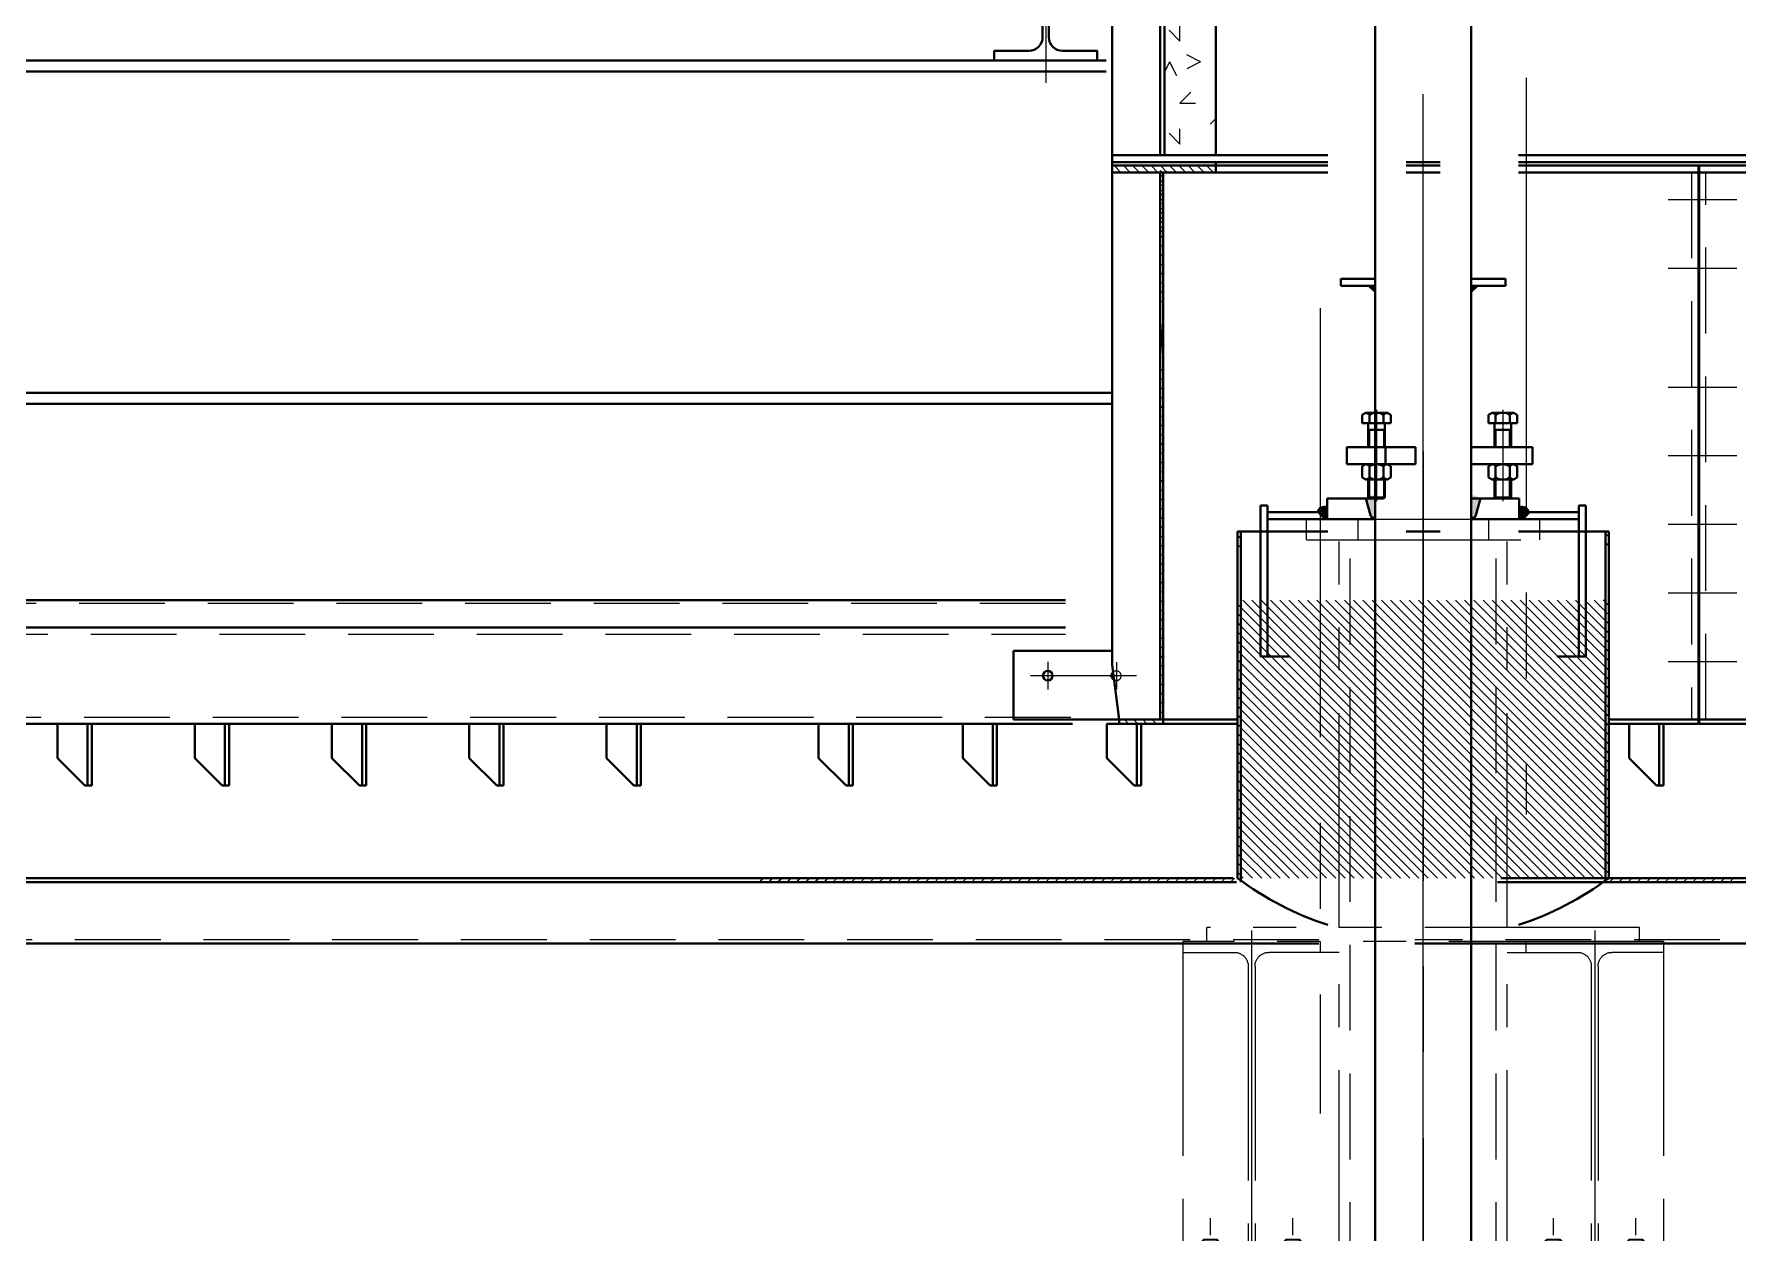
# Model space of a CAD drawing. Header units: millimetres. Extents: x 52110 to 400893, y -153728 to 31997.
# Drawn here: x 171760 to 174243, y -123296 to -121549 of the extents above; entities that cross this region are included whole.
import ezdxf

# ---------------------------------------------------------------- set-up
doc = ezdxf.new("R2010")
doc.units = ezdxf.units.MM
doc.header["$LTSCALE"] = 500
for name, pattern in [('CENTER', [2, 1.25, -0.25, 0.25, -0.25]), ('DASHED', [0.75, 0.5, -0.25]), ('DASHED2', [0.375, 0.25, -0.125]), ('PHANTOM2', [1.25, 0.625, -0.125, 0.125, -0.125, 0.125, -0.125])]:
    doc.linetypes.add(name, pattern=pattern)
for name, color, linetype, lineweight in [('2D', 4, 'PHANTOM2', 20), ('POU', 4, 'Continuous', 20), ('SHI', 7, 'Continuous', 40), ('WEN', 3, 'Continuous', 20), ('XI', 2, 'Continuous', 20), ('XU', 6, 'DASHED2', 20), ('ZHONG', 1, 'CENTER', 20)]:
    doc.layers.add(name, color=color, linetype=linetype, lineweight=lineweight)
doc.layers.add('3', color=6, linetype='Continuous')
doc.layers.add('HAN', color=9, linetype='Continuous')

# ---------------------------------------------------------------- blocks, each defined once
blk = doc.blocks.new('sl')
at = {"layer": 'WEN'}
for points in [[(216163.7217123297, 76452.70173559512), (216173.7217123297, 76442.70173559512), (216173.7217123297, 76452.70173559507)], [(216323.7217123299, 76452.70173559512), (216313.7217123299, 76442.70173559512), (216313.7217123299, 76452.70173559507)], [(216160.3824859934, 76142.70173559955), (216166.89206919, 76118.40764037403, 0.3394542588641972), (216171.7216983214, 76114.70173559955), (216171.7216983215, 76112.7017355996), (216173.7216983214, 76112.7017355996), (216173.7216983214, 76147.58911399171, 0.169566396676881)], [(216327.0609106497, 76142.70173559955), (216320.5513274532, 76118.40764037403, -0.3394542588641972), (216315.7216983217, 76114.70173559955), (216315.7216983217, 76112.7017355996), (216313.7216983217, 76112.7017355996), (216313.7216983218, 76147.58911399171, -0.169566396676881)], [(216103.7216983206, 76130.7566421731, 0.4257764996662449), (216088.7216983206, 76122.7017363967), (216096.7216983206, 76114.7017363967), (216096.7216983206, 76112.70173639676), (216103.7216983206, 76112.70173639676)], [(216383.7216983225, 76130.7566421731, -0.4257764996662449), (216398.7216983225, 76122.7017363967), (216390.7216983225, 76114.7017363967), (216390.7216983225, 76112.70173639676), (216383.7216983225, 76112.70173639676)]]:
    blk.add_hatch(color=256, dxfattribs=at).paths.add_polyline_path(points)
at = {"layer": 'HAN'}
for p, q in [((216165.3216843133, 76242.70175182621), (216165.3216843133, 76217.70175182627)), ((216186.1216843133, 76242.70175182621), (216186.1216843133, 76217.70175182627)), ((216165.3216843133, 76170.40175182623), (216165.3216843133, 76142.70175182621)), ((216186.1216843133, 76170.40175182623), (216186.1216843133, 76142.70175182621))]:
    blk.add_line(p, q, dxfattribs=at)
at = {"layer": 'SHI'}
for p, q in [((216173.7216983213, 79215.57964355976), (216173.7216983213, 76217.70175182639)), ((216313.7216983212, 79215.57964355982), (216313.7216983213, 76192.70175182633)), ((216123.7217123298, 76452.70173559512), (216123.7217123298, 76462.70173559512)), ((216123.7217123298, 76462.70173559518), (216173.7217123298, 76462.70173559512)), ((216123.7217123298, 76452.70173559512), (216173.7217123298, 76452.70173559512)), ((216363.7217123298, 76462.70173559507), (216313.7217123299, 76462.70173559512)), ((216363.7217123298, 76452.70173559507), (216313.7217123299, 76452.70173559512)), ((216363.7217123298, 76452.70173559507), (216363.7217123298, 76462.70173559507)), ((216160.1332270452, 76267.70175182621), (216154.9370746224, 76264.70175182621)), ((216154.9370746224, 76264.70175182621), (216154.9370746224, 76252.70175182621)), ((216196.5062940041, 76252.70175182621), (216154.9370746224, 76252.70175182621)), ((216191.3101415814, 76267.70175182621), (216160.1332270452, 76267.70175182621)), ((216163.7216843133, 76252.70175182621), (216163.7216843133, 76217.70175182621)), ((216165.3293794679, 76264.70175182621), (216165.3293794679, 76252.70175182621)), ((216186.1139891587, 76264.70175182621), (216186.1139891587, 76252.70175182621)), ((216187.7216843133, 76252.70175182621), (216187.7216843133, 76217.70175182621)), ((216191.3101415814, 76267.70175182621), (216196.5062940041, 76264.70175182621)), ((216196.5062940041, 76264.70175182621), (216196.5062940041, 76252.70175182621)), ((216344.1332410533, 76267.70175182616), (216338.9370886306, 76264.70175182616)), ((216338.9370886306, 76264.70175182616), (216338.9370886306, 76252.70175182616)), ((216338.9370886306, 76252.70175182616), (216380.5063080123, 76252.70175182616)), ((216344.1332410533, 76267.70175182616), (216375.3101555895, 76267.70175182616)), ((216347.7216983214, 76252.70175182616), (216347.7216983214, 76217.70175182616)), ((216349.329393476, 76264.70175182616), (216349.329393476, 76252.70175182616)), ((216370.1140031668, 76264.70175182616), (216370.1140031668, 76252.70175182616)), ((216371.7216983214, 76252.70175182616), (216371.7216983214, 76217.70175182616)), ((216375.3101555895, 76267.70175182616), (216380.5063080123, 76264.70175182616)), ((216380.5063080123, 76264.70175182616), (216380.5063080123, 76252.70175182616)), ((216187.7216843133, 76242.70175182621), (216163.7216843133, 76242.70175182621)), ((216347.7216983214, 76242.70175182616), (216371.7216983214, 76242.70175182616)), ((216349.3216983214, 76242.70175182616), (216349.3216983214, 76217.70175182621)), ((216370.1216983214, 76242.70175182616), (216370.1216983214, 76217.70175182621)), ((216232.5907956419, 76217.70175182621), (216132.5758586904, 76217.70175182621)), ((216132.5758586904, 76192.70175182621), (216132.5758586904, 76217.70175182621)), ((216173.7216843133, 76217.70175182621), (216173.7216843131, 74796.70173559955)), ((216188.8675099363, 76192.70175182621), (216188.8675099364, 76217.70175182621)), ((216232.5907956418, 76192.70175182621), (216232.5907956418, 76217.70175182621)), ((216313.7216983215, 76217.70175182616), (216313.7216983216, 76112.70173559955)), ((216313.7216983215, 76217.70175182616), (216402.8675239444, 76217.70175182616)), ((216402.8675239444, 76192.70175182616), (216402.8675239444, 76217.70175182616)), ((216232.5907956419, 76192.70175182621), (216132.5758586904, 76192.70175182621)), ((216160.1332270452, 76192.70175182621), (216154.9370746224, 76189.70175182621)), ((216154.9370746224, 76189.70175182621), (216154.9370746224, 76173.40175182623)), ((216160.1332270452, 76170.40175182623), (216154.9370746224, 76173.40175182623)), ((216191.3101415814, 76192.70175182621), (216160.1332270452, 76192.70175182621)), ((216191.3101415814, 76170.40175182623), (216160.1332270452, 76170.40175182623)), ((216163.7216843133, 76170.40175182623), (216163.7216843133, 76144.30175182625)), ((216165.3293794679, 76189.70175182621), (216165.3293794679, 76173.40175182623)), ((216186.1139891587, 76189.70175182621), (216186.1139891587, 76173.40175182623)), ((216187.7216843133, 76170.40175182623), (216187.7216843133, 76144.30175182625)), ((216191.3101415814, 76192.70175182621), (216196.5062940041, 76189.70175182621)), ((216191.3101415814, 76170.40175182623), (216196.5062940041, 76173.40175182623)), ((216196.5062940041, 76189.70175182621), (216196.5062940041, 76173.40175182623)), ((216313.7216843133, 76192.70175182616), (216313.7216843133, 76112.70173559955)), ((216313.7216983215, 76192.70175182616), (216402.8675239444, 76192.70175182616)), ((216344.1332410533, 76192.70175182616), (216338.9370886306, 76189.70175182616)), ((216338.9370886306, 76189.70175182616), (216338.9370886306, 76173.40175182617)), ((216344.1332410533, 76170.40175182617), (216338.9370886306, 76173.40175182617)), ((216344.1332410533, 76192.70175182616), (216375.3101555895, 76192.70175182616)), ((216344.1332410533, 76170.40175182617), (216375.3101555895, 76170.40175182617)), ((216347.7216983214, 76170.40175182617), (216347.7216983214, 76144.30175182619)), ((216349.3216983214, 76170.40175182617), (216349.3216983214, 76142.70175182616)), ((216349.329393476, 76189.70175182616), (216349.329393476, 76173.40175182617)), ((216370.1140031668, 76189.70175182616), (216370.1140031668, 76173.40175182617)), ((216370.1216983214, 76170.40175182617), (216370.1216983214, 76142.70175182616)), ((216371.7216983214, 76170.40175182617), (216371.7216983214, 76144.30175182619)), ((216375.3101555895, 76192.70175182616), (216380.5063080123, 76189.70175182616)), ((216375.3101555895, 76170.40175182617), (216380.5063080123, 76173.40175182617)), ((216380.5063080123, 76189.70175182616), (216380.5063080123, 76173.40175182617)), ((216006.7216983231, 76132.70173559949), (216006.7216983231, 75912.70173559949)), ((216006.7216983231, 76132.70173559949), (216016.7216983231, 76132.70173559949)), ((216016.7216983231, 76132.70173559949), (216016.7216983231, 75912.70173559949)), ((216016.7216983231, 76122.70173559949), (216088.7216983234, 76122.70173559949)), ((216103.7216983225, 76142.70173559955), (216103.7216983225, 76112.70172675181)), ((216173.7216843133, 76142.70173574943), (216160.3824719852, 76142.70173559949)), ((216166.8920691901, 76118.40764037397), (216160.3824859936, 76142.70173559949)), ((216173.7216983216, 76142.70173574943), (216160.3824859936, 76142.70173559949)), ((216166.89206919, 76118.40764037415), (216160.3824859936, 76142.70173559966)), ((216163.7216843133, 76144.30175182625), (216187.7216843133, 76144.30175182625)), ((216165.3216843133, 76142.70175182621), (216163.7216843133, 76144.30175182625)), ((216186.1216843133, 76142.70175182621), (216165.3216843133, 76142.70175182621)), ((216187.7216843133, 76144.30175182625), (216186.1216843133, 76142.70175182621)), ((216320.5513274531, 76118.40764037397), (216327.0609106496, 76142.70173559949)), ((216320.5513274531, 76118.40764037415), (216327.0609106496, 76142.70173559966)), ((216347.7216983214, 76144.30175182619), (216349.3216983214, 76142.70175182616)), ((216371.7216983214, 76144.30175182619), (216347.7216983214, 76144.30175182619)), ((216349.3216983214, 76142.70175182616), (216370.1216983214, 76142.70175182616)), ((216370.1216983214, 76142.70175182616), (216371.7216983214, 76144.30175182619)), ((216383.7216983225, 76112.70172675181), (216383.7216983225, 76142.70173559955)), ((216398.7216983216, 76122.70173640334), (216390.7216983216, 76114.70173640334)), ((216470.7216983219, 76122.70173559949), (216398.7216983216, 76122.70173559949)), ((216470.7216983219, 76132.70173559949), (216470.7216983219, 75912.70173559949)), ((216480.7216983219, 76132.70173559949), (216470.7216983219, 76132.70173559949)), ((216480.7216983219, 76132.70173559949), (216480.7216983219, 75912.70173559949)), ((216016.7216983231, 76112.70173559949), (216096.7216983234, 76112.70173559949)), ((216173.7216983215, 76112.70173559955), (216083.7216983225, 76112.70173559955)), ((216171.7216983216, 76112.70173559949), (216171.7216983216, 76114.70173559949)), ((216171.7216983215, 76112.70173559966), (216171.7216983215, 76114.70173559966)), ((216313.7216843133, 76112.70173559955), (216313.7216843132, 74796.70173559949)), ((216403.7216983225, 76112.70173559955), (216313.7216983216, 76112.7017355996)), ((216315.7216983216, 76112.70173559949), (216315.7216983216, 76114.70173559949)), ((216315.7216983217, 76112.70173559966), (216315.7216983217, 76114.70173559966)), ((216390.7216983216, 76112.70173640334), (216390.7216983216, 76114.70173640334)), ((216470.7216983219, 76112.70173559949), (216390.7216983216, 76112.70173559949)), ((216006.7216983231, 75912.70173559949), (216048.7216843131, 75912.70173559949)), ((216480.7216983219, 75912.70173559949), (216438.7216843131, 75912.70173559949))]:
    blk.add_line(p, q, dxfattribs=at)
at = {"layer": 'SHI', "linetype": 'Continuous'}
for p, q in [((216173.7216983216, 76142.70173559955), (216103.7216983225, 76142.70173559955)), ((216383.7216983225, 76142.70173559955), (216313.7216983215, 76142.70173559955))]:
    blk.add_line(p, q, dxfattribs=at)
at = {"layer": 'SHI'}
for centre, radius, start, end in [((216158.1008046741, 76258.18149301718), 9.734786514645075, 42.05082845179228, 77.94917154765042), ((216175.7216843133, 76248.20175182621), 19.50000000000048, 57.79577249703015, 122.2042275029698), ((216193.3425639524, 76258.18149301718), 9.734786514645075, 102.0508284523496, 137.9491715482077), ((216342.1008186822, 76258.18149301718), 9.734786514645075, 42.05082845179228, 77.94917155106174), ((216359.7216983214, 76248.20175182621), 19.50000000000048, 57.79577249309116, 122.2042275069088), ((216377.3425779606, 76258.18149301718), 9.734786514645075, 102.0508284489383, 137.9491715482077), ((216158.1008046741, 76183.18149301718), 9.734786514645075, 42.05082845179228, 77.94917154765042), ((216158.1008046741, 76179.92201063526), 9.734786514645075, 282.0508284523495, 317.9491715482077), ((216175.7216843133, 76173.20175182621), 19.50000000000048, 57.79577249703015, 122.2042275029698), ((216175.7216843133, 76189.90175182623), 19.50000000000048, 237.7957724970302, 302.2042275029698), ((216193.3425639524, 76183.18149301718), 9.734786514645075, 102.0508284523496, 137.9491715482077), ((216193.3425639524, 76179.92201063526), 9.734786514645075, 222.0508284517923, 257.9491715476505), ((216342.1008186822, 76183.18149301718), 9.734786514645075, 42.05082845179228, 77.94917155106174), ((216342.1008186822, 76179.92201063526), 9.734786514645075, 282.0508284489383, 317.9491715482077), ((216359.7216983214, 76173.20175182621), 19.50000000000048, 57.79577249309116, 122.2042275069088), ((216359.7216983214, 76189.90175182623), 19.50000000000048, 237.7957724930912, 302.2042275069088), ((216377.3425779606, 76183.18149301718), 9.734786514645075, 102.0508284489383, 137.9491715482077), ((216377.3425779606, 76179.92201063526), 9.734786514645075, 222.0508284517923, 257.9491715510618), ((216171.7216983216, 76119.70173559955), 5, 194.9999999994867, 270), ((216171.7216983215, 76119.70173559972), 5, 194.9999999994867, 270), ((216315.7216983216, 76119.70173559955), 5, 270, 345.0000000005134), ((216315.7216983216, 76119.70173559972), 5, 270, 345.0000000005134)]:
    blk.add_arc(centre, radius, start, end, dxfattribs=at)
at = {"layer": 'WEN'}
for p, q in [((216173.7217123297, 76442.70173559512), (216163.7217123297, 76452.70173559512)), ((216313.7217123299, 76442.70173559512), (216323.7217123299, 76452.70173559512))]:
    blk.add_line(p, q, dxfattribs=at)
for centre, start, end in [((216100.0938396507, 76119.51841344679), 72.10918905021619, 164.3618491821868), ((216387.3495569924, 76119.51841344679), 15.63815081781318, 107.8908109497838)]:
    blk.add_arc(centre, 11.80928208802642, start, end, dxfattribs=at)
at = {"layer": 'ZHONG'}
for p, q in [((216243.7216843131, 75106.80599371798), (216243.7216843131, 79482.70173559783)), ((216175.7216843133, 76271.70175182621), (216175.7216843133, 76138.70175182621)), ((216359.7216983214, 76271.70175182616), (216359.7216983214, 76138.70175182616))]:
    blk.add_line(p, q, dxfattribs=at)
at = {"layer": 'ZHONG', "linetype": 'CENTER'}
blk.add_line((216243.7216843131, 74728.41980021709), (216243.7216843131, 76301.80563320743), dxfattribs=at)
blk = doc.blocks.new('zl')
at = {"layer": 'SHI'}
blk.add_lwpolyline([(165192.4527637831, 60829.4636644101), (165267.4527637831, 60829.4636644101), (165267.4527637831, 60843.4636644101), (165216.9527637831, 60843.4636644101, -0.4142135623730958), (165196.9527637831, 60863.4636644101), (165196.9527637831, 61245.4636644101, -0.4142135623730958), (165216.9527637831, 61265.4636644101), (165267.4527637831, 61265.4636644101), (165267.4527637831, 61279.4636644101), (165192.4527637831, 61279.4636644101), (165117.4527637831, 61279.4636644101), (165117.4527637831, 61265.4636644101), (165167.9527637831, 61265.4636644101, -0.4142135623730952), (165187.9527637831, 61245.4636644101), (165187.9527637831, 60863.4636644101, -0.4142135623730958), (165167.9527637831, 60843.4636644101), (165117.4527637831, 60843.4636644101), (165117.4527637831, 60829.4636644101)], format="xyb", close=True, dxfattribs=at)
at = {"layer": 'ZHONG'}
blk.add_line((165192.4527637831, 61311.44794256568), (165192.4527637831, 60797.03291673838), dxfattribs=at)
blk = doc.blocks.new('o1')
at = {"layer": 'POU'}
h = blk.add_hatch(dxfattribs=at)
h.set_pattern_fill('CROSS', color=256, scale=6, style=0)
h.set_pattern_definition([(0, (0, -78), (38.09999999999999, 38.09999999999999), [19.05, -57.15000000000001]), (90, (9.524999999999999, -87.525), (-38.09999999999999, 38.09999999999999), [19.05, -57.15000000000001])])
h.paths.add_polyline_path([(174082.5020149304, 69136.95760646253), (174242.5020149304, 69136.95760646253), (174242.5020149304, 69586.95760646215), (174042.5020149304, 69586.95760646215), (174042.5020149304, 69436.95760646215), (174082.5020149304, 69436.95760646215)])
h.paths.add_polyline_path([(175146.5020149304, 69136.95760646253), (175306.5020149304, 69136.95760646253), (175306.5020149304, 69436.95760646215), (175346.5020149304, 69436.95760646215), (175346.5020149304, 69586.95760646215), (175146.5020149304, 69586.95760646215)])
h = blk.add_hatch(dxfattribs=at)
h.set_pattern_fill('GEOL6', color=256, scale=150, style=0, pattern_type=2)
h.set_pattern_definition([(0, (30, 0), (150, 150), [22.5, -60, 22.5, -45]), (0, (82.5, 15), (150, 150), [22.5, -127.5]), (90, (90, 60), (-150, 150), [22.5, -30, 22.5, -75]), (90, (30, 90), (-150, 150), [22.5, -127.5]), (45, (90, 60), (1.665334536937735e-14, 150.0000000028537), [22.5, -104.77922061, 22.5, -62.35281373500001]), (135, (105, 15), (-150.0000000028537, 1.665334536937735e-14), [22.5, -83.56601718, 22.5, -83.56601718]), (225, (90, 135), (-3.33066907387547e-14, -150.0000000028537), [22.5, -189.6320343]), (225, (135, 0), (-3.33066907387547e-14, -150.0000000028537), [22.5, -189.6320343]), (26.5650512, (120, 45), (150.0000000000141, 6.000967223140918e-08), [22.5, -312.91019655]), (63.43494880000001, (135, 75), (6.000967223140918e-08, 150.0000000000141), [22.5, -312.91019655]), (116.5650512, (135, 75), (-6.000972219144529e-08, 150.0000000000141), [22.5, -312.91019655]), (153.4349488, (60, 60), (-150.0000000000141, 6.000968888475455e-08), [22.5, -312.91019655]), (206.5650512, (60, 60), (-150.0000000000141, -6.000964725139113e-08), [22.5, -312.91019655]), (243.4349488, (15, 60), (-6.000963059804576e-08, -150.0000000000141), [22.5, -312.91019655]), (296.5650512, (15, 60), (6.000970553809992e-08, -150.0000000000141), [22.5, -312.91019655]), (333.4349488, (120, 45), (150.0000000000141, -6.00097721514814e-08), [22.5, -312.91019655])])
h.paths.add_polyline_path([(174242.5020149304, 69262.95760646253), (174082.5020149304, 69262.95760646253), (174082.5020149304, 68980.9506276939), (174167.502223841, 68980.95062769392), (174167.502223841, 68380.95062769204), (174242.5020149304, 68380.95062769203)])
h.paths.add_polyline_path([(175306.5020149304, 69262.95760646253), (175146.5020149304, 69262.95760646253), (175146.5020149304, 68380.95062769206), (175221.5018060198, 68380.95062769204), (175221.5018060197, 68980.9506276939), (175306.5020149304, 68980.9506276939)])
at = {"layer": 'SHI'}
for p, q in [((174042.5020149304, 69586.95760646215), (174042.5020149304, 69436.95760646215)), ((174403.502014945, 69586.95760646215), (174042.5020149303, 69586.95760646215)), ((174242.5020149304, 69586.95760646215), (174242.5020149304, 68382.95062769207)), ((174683.5020149307, 69586.95760646214), (175346.5020149304, 69586.95760646215)), ((175146.5020149304, 69586.95760646215), (175146.5020149304, 68382.95062769207)), ((175346.5020149304, 69586.95760646215), (175346.5020149304, 69436.95760646215)), ((174082.5020149304, 69436.95760646215), (174042.5020149304, 69436.95760646215)), ((174082.5020149304, 69436.95760646215), (174082.5020149304, 68980.95760646215)), ((175306.5020149304, 69436.95760646215), (175306.5020149304, 68980.95760646215)), ((175306.5020149304, 69436.95760646215), (175346.5020149304, 69436.95760646215)), ((174082.5020149304, 69136.95760646253), (174242.5020149304, 69136.95760646253)), ((175306.5020149304, 69136.95760646253), (175146.5020149304, 69136.95760646253)), ((174167.502223841, 68980.95760646243), (174004.5022238409, 68980.95760646243)), ((174004.5022238409, 68980.95760646243), (174004.5022238409, 68970.95062769206)), ((174004.5022238409, 68970.95062769204), (174161.5022238409, 68970.95062769206)), ((174091.502223841, 68372.95062769206), (174091.5022238409, 68970.95062769206)), ((174161.5022238409, 68382.95062769206), (174161.502223841, 68980.95760646243)), ((174167.502223841, 68382.95062769206), (174167.502223841, 68980.95760646243)), ((175221.5018060198, 68382.95062769206), (175221.5018060197, 68980.95760646208)), ((175221.5018060197, 68980.95760646208), (175384.5018060198, 68980.95760646208)), ((175227.5018060198, 68382.95062769206), (175227.5018060198, 68980.95760646208)), ((175384.5018060198, 68970.95062769204), (175227.5018060198, 68970.95062769206)), ((175297.5018060198, 68372.95062769206), (175297.5018060198, 68970.95062769206)), ((175384.5018060198, 68980.95760646209), (175384.5018060198, 68970.95062769206)), ((174091.502223841, 68382.95062769204), (174405.5020149307, 68382.95062769206)), ((175297.5018060198, 68382.95062769204), (174683.5020149307, 68382.95062769207)), ((174091.502223841, 68372.95062769204), (174405.5020149307, 68372.95062769206)), ((175297.5018060198, 68372.95062769204), (174683.5020149307, 68372.95062769207))]:
    blk.add_line(p, q, dxfattribs=at)
blk.add_blockref('zl', (8802.04946005781, 7691.486963281961), dxfattribs=at)
at = {"layer": 'SHI', "xscale": -1}
blk.add_blockref('zl', (340586.9545698029, 7691.486963281961), dxfattribs=at)
blk = doc.blocks.new('螺栓M24x120组合')
for p, q in [((-19.77499999999418, 0.8000000000029104), (-19.77499999999418, 13.67532599999686)), ((19.77499999999418, 0.8000000000029104), (-19.77499999999418, 0.8000000000029104)), ((14.83125000000291, 15), (-14.83125000000291, 15)), ((-13.19999999999709, 0), (-13.19999999999709, 0.8000000000029104)), ((13.19999999999709, 0), (-13.19999999999709, 0)), ((-9.88749999999709, 0.8000000000029104), (-9.88749999999709, 13.67532599999686)), ((9.88749999999709, 0.8000000000029104), (9.88749999999709, 13.67532599999686)), ((13.19999999999709, 0), (13.19999999999709, 0.8000000000029104)), ((19.77499999999418, 0.8000000000029104), (19.77499999999418, 13.67532599999686)), ((22, -61), (-22, -61)), ((-22, -61), (-22, -65)), ((-22, -65), (22, -65)), ((-19.77499999999418, -85.17532599999686), (-19.77499999999418, -65.80000000000291)), ((-19.77499999999418, -65.80000000000291), (19.77499999999418, -65.80000000000291)), ((-16.64999999999418, -65), (-16.64999999999418, -65.80000000000291)), ((-9.88749999999709, -85.17532599999686), (-9.88749999999709, -65.80000000000291)), ((9.88749999999709, -85.17532599999686), (9.88749999999709, -65.80000000000291)), ((16.64999999999418, -65), (16.64999999999418, -65.80000000000291)), ((19.77499999999418, -85.17532599999686), (19.77499999999418, -65.80000000000291)), ((22, -65), (22, -61)), ((-19.77700000000186, -97.17519199999515), (-19.77700000000186, -87.82480800000485)), ((-14.8327500000014, -86.5), (14.8327500000014, -86.5)), ((-14.8327500000014, -98.5), (14.8327500000014, -98.5)), ((-14.83125000000291, -86.5), (14.83125000000291, -86.5)), ((-12, -98.49999999999272), (-12.00000000001455, -108.5999999999913)), ((-9.888500000000931, -97.17519199999515), (-9.888500000000931, -87.82480800000485)), ((9.888500000000931, -97.17519199999515), (9.888500000000931, -87.82480800000485)), ((12, -98.49999999999272), (11.99999999991269, -108.5999999999913)), ((19.77700000000186, -97.17519199999515), (19.77700000000186, -87.82480800000485)), ((-12, -108.5999999999985), (-9.60000000000582, -111)), ((11.99999999998545, -108.5999999999985), (-12, -108.5999999999985)), ((9.599999999991269, -111), (-9.60000000000582, -111)), ((9.599999999991269, -111), (11.99999999998545, -108.5999999999985))]:
    blk.add_line(p, q)
for centre, radius, start, end in [((-14.83125000000291, 5.11249982008303), 9.887500000000001, 59.99999999984732, 120.0000000001527), ((0, -22.56298917005188), 37.56298900000001, 74.738519462964, 105.261480537036), ((14.83125000000291, 5.11249982008303), 9.88750000000003, 59.99999999984732, 120.0000000001527), ((-14.8327500000014, -96.38850020532846), 9.88850000000003, 59.99999999984732, 120.0000000001527), ((-14.8327500000014, -88.61149979467154), 9.888500000000047, 239.9999999998473, 300.0000000001527), ((-14.83125000000291, -76.61249982008303), 9.887499999999982, 239.9999999998473, 300.0000000001527), ((0, -124.0667881940608), 37.566788, 74.73851944657923, 105.2614805534208), ((0, -60.93321180593921), 37.56678800000001, 254.7385194465792, 285.2614805534207), ((0, -48.93701082994812), 37.56298900000001, 254.738519462964, 285.2614805370361), ((14.83125000000291, -76.61249982008303), 9.88750000000001, 239.9999999998473, 300.0000000001527), ((14.8327500000014, -96.38850020532846), 9.888500000000088, 59.99999999984732, 120.0000000001527), ((14.8327500000014, -88.61149979467154), 9.888500000000002, 239.9999999998473, 300.0000000001527)]:
    blk.add_arc(centre, radius, start, end)
at = {"layer": '3'}
for p, q in [((-9.60000000000582, -98.5), (-9.60000000000582, -110.9999999999927)), ((9.60000000000582, -98.5), (9.60000000000582, -110.9999999999927))]:
    blk.add_line(p, q, dxfattribs=at)
blk = doc.blocks.new('横梁（单管）')
at = {"layer": '2D'}
for p, q in [((170, 1125), (-170, 1125)), ((-170, 1095), (-170, 1125)), ((170, 1095), (170, 1125)), ((170, 1095), (-170, 1095)), ((-122.5, 530), (-122.5, 1095)), ((122.5, 530), (122.5, 1095)), ((-315, 530), (315, 530)), ((-315, 510), (-315, 530)), ((315, 510), (315, 530)), ((-350, 510), (-350, 10)), ((-350, 510), (350, 510)), ((-150, 494), (-150, 510)), ((-122.5, 10), (-122.5, 510)), ((122.5, 10), (122.5, 510)), ((150, 510), (150, 494)), ((350, 510), (350, 10)), ((-350, 494), (-275, 494)), ((-255, 474), (-255, 46)), ((-245, 474), (-245, 46)), ((-122.5, 494), (-225, 494)), ((122.5, 494), (225, 494)), ((245, 474), (245, 46)), ((255, 474), (255, 46)), ((350, 494), (275, 494)), ((-275, 26), (-350, 26)), ((-225, 26), (-122.5, 26)), ((-150, 26), (-150, 10)), ((225, 26), (122.5, 26)), ((150, 26), (150, 10)), ((275, 26), (350, 26)), ((350, 10), (-350, 10)), ((350, 0), (-350, 0)), ((-350, 0), (-350, -10)), ((-345, 0), (-345, 10)), ((345, 0), (345, 10)), ((350, 0), (350, -10))]:
    blk.add_line(p, q, dxfattribs=at)
at = {"layer": '2D', "linetype": 'DASHED', "ltscale": 0.2}
for p, q in [((-122.5, 10), (-122.5, 5)), ((122.5, 5), (-122.5, 5)), ((122.5, 10), (122.5, 5))]:
    blk.add_line(p, q, dxfattribs=at)
at = {"layer": '2D'}
for centre, start, end in [((-275, 474), 0, 90), ((-225, 474), 90, 180), ((225, 474), 0, 90), ((275, 474), 90, 180), ((-275, 46), 270, 0), ((-225, 46), 180, 270), ((225, 46), 270, 0), ((275, 46), 180, 270)]:
    blk.add_arc(centre, 20, start, end, dxfattribs=at)
at = {"layer": 'XU', "linetype": 'DASHED', "ltscale": 0.2}
for p, q in [((-95, 1125), (-95, 1095)), ((95, 1125), (95, 1095))]:
    blk.add_line(p, q, dxfattribs=at)
at = {"layer": 'XU', "linetype": 'DASHED2'}
for p, q in [((-106.5, 5), (-106.5, 1095)), ((106.5, 5), (106.5, 1095))]:
    blk.add_line(p, q, dxfattribs=at)
at = {"layer": 'ZHONG'}
for p, q in [((0, 1223.407072729955), (0, -197.4483419685857)), ((-250, 526), (-250, -10)), ((250, 526), (250, -10))]:
    blk.add_line(p, q, dxfattribs=at)
at = {"layer": 'ZHONG', "ltscale": 0.2}
for p, q in [((-310, -68.13945391011657), (-310, 108.9418785579619)), ((-190, -68.13945391011657), (-190, 108.9418785579619)), ((190, -68.13945391011657), (190, 108.9418785579619)), ((310, -68.13945391011657), (310, 108.9418785579619))]:
    blk.add_line(p, q, dxfattribs=at)
at = {"layer": '2D', "xscale": -1, "rotation": 180}
for p in [(-310, -35), (-190, -35), (190, -35), (310, -35)]:
    blk.add_blockref('螺栓M24x120组合', p, dxfattribs=at)
blk = doc.blocks.new('LDJXKJ')
at = {"xscale": -1}
blk.add_blockref('横梁（单管）', (123504.5665879171, 61578.74449946631), dxfattribs=at)
blk = doc.blocks.new('SFC43')
at = {"layer": 'XI'}
h = blk.add_hatch(dxfattribs=at)
h.set_pattern_fill('ANSI31', color=256, scale=3, angle=90, style=0)
h.set_pattern_definition([(135.0000000005896, (167131.2094056232, 94733.5351919097), (-6.735192090796772, -6.735192090804048), [])])
edge = h.paths.add_edge_path()
edge.add_arc((164021.2094056234, 90909.82664806751), 451.501388888896, 306.0179061217667, 306.8063416026681)
edge.add_arc((164021.2094056234, 90909.82664806751), 451.5013888888856, 233.1936583973313, 233.9820938782419)
edge.add_line((163755.7094056235, 90544.6373079046), (163755.7094056235, 90953.3252591786))
edge.add_line((163750.7094056235, 90548.32525917859), (163750.7094056235, 90953.32525917859))
edge.add_line((164286.7094056235, 90544.63730790466), (164286.7094056235, 90953.3252591786))
edge.add_line((164291.7094056235, 90548.32525917864), (164291.7094056235, 90953.32525917859))
at = {"layer": 'SHI'}
for p, q in [((163568.2094056238, 91586.32525917859), (163568.2094056238, 91591.32525917859)), ((163568.2094056238, 91591.32525917859), (163882.2094056212, 91591.32525917859)), ((163719.2094056238, 91586.32525917859), (163719.2094056238, 91591.32525917859)), ((163996.2094056214, 91591.32525917859), (164046.2094056211, 91591.32525917859)), ((164160.2094056213, 91591.32525917859), (164774.2094056238, 91591.32525917859)), ((163568.2094056242, 91586.32525917859), (163568.2094056242, 91576.32525917859)), ((163568.2094056242, 91586.32525917859), (163882.2094056213, 91586.32525917859)), ((163882.2094056212, 91586.32525917859), (163568.2094056238, 91586.32525917859)), ((163568.2094056242, 90859.32525917876), (163568.2094056242, 91576.32525917859)), ((163568.2094056242, 91576.32525917859), (163882.2094056213, 91576.32525917859)), ((163638.2094056254, 90779.32525917859), (163638.2094056254, 91576.32525917859)), ((163642.2094056254, 90779.32525917859), (163642.2094056254, 91576.32525917859)), ((163719.2094056252, 91576.32525917859), (163719.2094056252, 91586.32525917859)), ((163996.2094056214, 91586.32525917861), (164046.2094056211, 91586.32525917861)), ((164046.2094056211, 91586.32525917859), (163996.2094056214, 91586.32525917859)), ((163996.2094056214, 91576.32525917859), (164046.2094056211, 91576.32525917859)), ((164160.2094056212, 91586.32525917859), (164422.2094056233, 91586.32525917859)), ((164774.2094056238, 91586.32525917859), (164160.2094056213, 91586.32525917859)), ((164160.2094056212, 91576.32525917859), (164422.2094056233, 91576.32525917859)), ((164412.2094056233, 91576.32525917859), (164422.2094056233, 91576.32525917859)), ((164422.2094056233, 91586.32525917859), (164422.2094056233, 91576.32525917859)), ((164422.2094056233, 90779.32525917861), (164422.2094056233, 91576.32525917859)), ((164423.2094056235, 91586.32525917859), (164423.2094056235, 91576.32525917859)), ((164774.2094056235, 91586.32525917859), (164423.2094056235, 91586.32525917859)), ((164423.2094056225, 90773.32525917859), (164423.2094056225, 91576.32525917859)), ((164774.2094056235, 91576.32525917859), (164423.2094056235, 91576.32525917859)), ((163750.7094056235, 91053.32525917859), (163882.2094056213, 91053.32525917859)), ((163750.7094056235, 90548.32525917859), (163750.7094056235, 91053.32525917859)), ((163750.7094056235, 91053.32525917859), (163882.2094056213, 91053.32525917859)), ((163750.7094056235, 90548.32525917859), (163750.7094056235, 91053.32525917859)), ((163755.7094056235, 90544.6373079046), (163755.7094056235, 91053.32525917859)), ((163755.7094056235, 90544.6373079046), (163755.7094056235, 91053.32525917859)), ((163996.2094056214, 91053.32525917859), (164046.2094056211, 91053.32525917859)), ((163996.2094056214, 91053.32525917859), (164046.2094056211, 91053.32525917859)), ((164160.2094056213, 91053.32525917859), (164291.7094056235, 91053.32525917859)), ((164160.2094056213, 91053.32525917859), (164291.7094056235, 91053.32525917859)), ((164286.7094056235, 90544.63730790466), (164286.7094056235, 91053.32525917859)), ((164286.7094056235, 90544.63730790466), (164286.7094056235, 91053.32525917859)), ((164291.7094056235, 90548.32525917864), (164291.7094056235, 91053.32525917859)), ((164291.7094056235, 90548.32525917864), (164291.7094056235, 91053.32525917859)), ((163500.209196713, 90953.32525918074), (161142.209196715, 90953.32525918071)), ((161142.2091967142, 90913.32525918068), (163500.209196713, 90913.32525918071)), ((163568.2094056241, 90879.32525917859), (163424.2094056252, 90879.32525917859)), ((163424.2094056252, 90879.32525917859), (163424.2094056252, 90779.32525917859)), ((163568.2094056242, 90859.32525917859), (163578.2094056242, 90779.32525917859)), ((161132.2091967142, 90773.32525913295), (163510.209196713, 90773.325259181)), ((162031.2091967137, 90773.32525918071), (162081.2091967137, 90773.32525918071)), ((162031.2091967137, 90723.32525918071), (162031.2091967137, 90773.32525918071)), ((162075.2091967137, 90773.32525918071), (162075.2091967137, 90683.32525918071)), ((162081.2091967137, 90773.32525918071), (162081.2091967137, 90683.32525918071)), ((162231.2091967137, 90773.32525918071), (162281.2091967137, 90773.32525918071)), ((162231.2091967137, 90723.32525918071), (162231.2091967137, 90773.32525918071)), ((162275.2091967137, 90773.32525918071), (162275.2091967137, 90683.32525918071)), ((162281.2091967137, 90773.32525918071), (162281.2091967137, 90683.32525918071)), ((162431.2091967137, 90773.32525922547), (162481.2091967137, 90773.32525922547)), ((162431.2091967137, 90723.32525922547), (162431.2091967137, 90773.32525922547)), ((162475.2091967137, 90773.32525922547), (162475.2091967137, 90683.32525922547)), ((162481.2091967137, 90773.32525922547), (162481.2091967137, 90683.32525922547)), ((162631.2091967137, 90773.32525918071), (162681.2091967137, 90773.32525918071)), ((162631.2091967137, 90723.32525918071), (162631.2091967137, 90773.32525918071)), ((162675.2091967137, 90773.32525918071), (162675.2091967137, 90683.32525918071)), ((162681.2091967137, 90773.32525918071), (162681.2091967137, 90683.32525918071)), ((162831.2091967137, 90773.32525918071), (162881.2091967137, 90773.32525918071)), ((162831.2091967137, 90723.32525918071), (162831.2091967137, 90773.32525918071)), ((162875.2091967137, 90773.32525918071), (162875.2091967137, 90683.32525918071)), ((162881.2091967137, 90773.32525918071), (162881.2091967137, 90683.32525918071)), ((163140.2094056231, 90773.32525917861), (163190.2094056231, 90773.32525917861)), ((163140.2094056231, 90723.32525917861), (163140.2094056231, 90773.32525917861)), ((163184.2094056231, 90773.32525917861), (163184.2094056231, 90683.32525917861)), ((163190.2094056231, 90773.32525917861), (163190.2094056231, 90683.32525917861)), ((163350.2094056231, 90773.32525917861), (163400.2094056231, 90773.32525917861)), ((163350.2094056231, 90723.32525917861), (163350.2094056231, 90773.32525917861)), ((163394.2094056231, 90773.32525917861), (163394.2094056231, 90683.32525917861)), ((163400.2094056231, 90773.32525917861), (163400.2094056231, 90683.32525917861)), ((163424.2094056252, 90779.32525917859), (163578.2094056242, 90779.32525917859)), ((163560.2094056231, 90773.32525917861), (163610.2094056231, 90773.32525917861)), ((163560.2094056231, 90723.32525917861), (163560.2094056231, 90773.32525917861)), ((163578.2094056242, 90779.32525917859), (163578.2094056242, 90773.32525917859)), ((163750.7094056235, 90779.32525917859), (163578.2094056242, 90779.32525917859)), ((163750.7094056235, 90773.32525917859), (163578.2094056242, 90773.32525917859)), ((163604.2094056231, 90773.32525917861), (163604.2094056231, 90683.32525917861)), ((163610.2094056231, 90773.32525917861), (163610.2094056231, 90683.32525917861)), ((163642.2094056254, 90779.32525917859), (163642.2094056254, 90773.32525917859)), ((164291.7094056235, 90779.32525917861), (164422.2094056233, 90779.32525917861)), ((164291.7094056235, 90773.32525917861), (164422.2094056233, 90773.32525917861)), ((164321.2094056246, 90773.32525917861), (164371.2094056246, 90773.32525917861)), ((164321.2094056246, 90723.32525917861), (164321.2094056246, 90773.32525917861)), ((164365.2094056246, 90773.32525917861), (164365.2094056246, 90683.32525917861)), ((164371.2094056246, 90773.32525917861), (164371.2094056246, 90683.32525917861)), ((164422.2094056233, 90779.32525917861), (164422.2094056233, 90773.32525917861)), ((164423.2094056225, 90779.32525917859), (164764.2094056234, 90779.32525917859)), ((164423.2094056225, 90773.32525917859), (164764.2094056234, 90773.32525917859)), ((162071.2091967137, 90683.32525918071), (162031.2091967137, 90723.32525918071)), ((162271.2091967137, 90683.32525918071), (162231.2091967137, 90723.32525918071)), ((162471.2091967137, 90683.32525922547), (162431.2091967137, 90723.32525922547)), ((162671.2091967137, 90683.32525918071), (162631.2091967137, 90723.32525918071)), ((162871.2091967137, 90683.32525918071), (162831.2091967137, 90723.32525918071)), ((163180.2094056231, 90683.32525917861), (163140.2094056231, 90723.32525917861)), ((163390.2094056231, 90683.32525917861), (163350.2094056231, 90723.32525917861)), ((163600.2094056231, 90683.32525917861), (163560.2094056231, 90723.32525917861)), ((164361.2094056246, 90683.32525917861), (164321.2094056246, 90723.32525917861)), ((162081.2091967137, 90683.32525918071), (162071.2091967137, 90683.32525918071)), ((162281.2091967137, 90683.32525918071), (162271.2091967137, 90683.32525918071)), ((162481.2091967137, 90683.32525922547), (162471.2091967137, 90683.32525922547)), ((162681.2091967137, 90683.32525918071), (162671.2091967137, 90683.32525918071)), ((162881.2091967137, 90683.32525918071), (162871.2091967137, 90683.32525918071)), ((163190.2094056231, 90683.32525917861), (163180.2094056231, 90683.32525917861)), ((163400.2094056231, 90683.32525917861), (163390.2094056231, 90683.32525917861)), ((163610.2094056231, 90683.32525917861), (163600.2094056231, 90683.32525917861)), ((164371.2094056246, 90683.32525917861), (164361.2094056246, 90683.32525917861)), ((163744.2091967136, 90548.32525918074), (160666.2091967136, 90548.32525918071)), ((167376.2091967131, 90548.32525918074), (164134.2091967135, 90548.32525918074)), ((163749.1170651203, 90542.73508923696), (160661.301328307, 90542.73508923693)), ((167381.1170651197, 90542.73508923693), (164129.3013283068, 90542.73508923699)), ((163869.2091827053, 90453.32525918074), (160541.2091967136, 90453.32525918071)), ((167641.2091967134, 90453.32525918074), (164009.2091827054, 90453.32525918074))]:
    blk.add_line(p, q, dxfattribs=at)
blk.add_circle((163474.2094056111, 90843.32525917856), 7, dxfattribs=at)
for centre, radius, start, end in [((163574.2094056111, 90843.32525917856), 6.999999999997946, 131.6674147054698, 242.5826179913218), ((164021.2094056234, 90909.82664806751), 451.5013888888914, 233.1936583973278, 252.0695842603506), ((164021.2094056234, 90909.82664806751), 451.5013888888914, 233.1936583973278, 252.0695842603506), ((164021.2094056234, 90909.82664806751), 451.5013888888914, 287.9304157390894, 306.8063416026723), ((164021.2094056234, 90909.82664806751), 451.5013888888914, 287.9304157390894, 306.8063416026723)]:
    blk.add_arc(centre, radius, start, end, dxfattribs=at)
at = {"layer": 'XI'}
for p, q in [((163580.8902519067, 91576.32525917859), (163570.8902519066, 91586.32525917861)), ((163594.3606360883, 91576.32525917859), (163584.3606360882, 91586.32525917861)), ((163607.8310202699, 91576.32525917859), (163597.8310202698, 91586.32525917861)), ((163621.3014044515, 91576.32525917859), (163611.3014044514, 91586.32525917861)), ((163634.7717886331, 91576.32525917859), (163624.771788633, 91586.32525917861)), ((163642.2094056254, 91575.10150407566), (163638.2094056254, 91579.10150407566)), ((163642.2094056254, 91569.39419334682), (163638.2094056254, 91573.39419334682)), ((163642.2094056254, 91561.63111989407), (163638.2094056254, 91565.63111989407)), ((163648.2421728146, 91576.32525917859), (163638.2421728146, 91586.32525917859)), ((163661.7125569962, 91576.32525917859), (163651.7125569962, 91586.32525917859)), ((163675.1829411778, 91576.32525917859), (163665.1829411778, 91586.32525917859)), ((163688.6533253594, 91576.32525917856), (163678.6533253594, 91586.32525917859)), ((163702.123709541, 91576.32525917856), (163692.123709541, 91586.32525917859)), ((163715.5940937226, 91576.32525917856), (163705.5940937226, 91586.32525917859)), ((163719.2094056252, 91586.18033145758), (163719.0644779042, 91586.32525917859)), ((163642.2094056254, 91555.92380916522), (163638.2094056254, 91559.92380916522)), ((163642.2094056254, 91548.16073571247), (163638.2094056254, 91552.16073571247)), ((163642.2094056254, 91542.45342498363), (163638.2094056254, 91546.4534249836)), ((163642.2094056254, 91534.69035153088), (163638.2094056254, 91538.69035153088)), ((163642.2094056254, 91528.98304080204), (163638.2094056254, 91532.98304080204)), ((163642.2094056254, 91521.21996734929), (163638.2094056254, 91525.21996734926)), ((163642.2094056254, 91515.51265662044), (163638.2094056254, 91519.51265662044)), ((163642.2094056254, 91507.7495831677), (163638.2094056254, 91511.74958316766)), ((163642.2094056254, 91502.04227243885), (163638.2094056254, 91506.04227243885)), ((163642.2094056254, 91494.2791989861), (163638.2094056254, 91498.2791989861)), ((163642.2094056254, 91488.57188825725), (163638.2094056254, 91492.57188825725)), ((163642.2094056254, 91480.8088148045), (163638.2094056254, 91484.80881480448)), ((163642.2094056254, 91467.33843062291), (163638.2094056254, 91471.33843062291)), ((163642.2094056254, 91453.86804644132), (163638.2094056254, 91457.86804644129)), ((163642.2094056254, 91440.39766225973), (163638.2094056254, 91444.3976622597)), ((163642.2094056254, 91426.92727807813), (163638.2094056254, 91430.9272780781)), ((163642.2094056254, 91413.45689389651), (163638.2094056254, 91417.45689389651)), ((163642.2094056254, 91399.98650971494), (163638.2094056254, 91403.98650971492)), ((163642.2094056254, 91386.51612553335), (163638.2094056254, 91390.51612553332)), ((163642.2094056254, 91300.04574135173), (163638.2094056254, 91377.04574135173)), ((163642.2094056254, 91286.57535717016), (163638.2094056254, 91290.57535717014)), ((163642.2094056254, 91273.10497298857), (163638.2094056254, 91277.10497298857)), ((163642.2094056254, 91259.63458880698), (163638.2094056254, 91263.63458880698)), ((163642.2094056254, 91246.16420462538), (163638.2094056254, 91250.16420462538)), ((163642.2094056254, 91232.69382044376), (163638.2094056254, 91236.69382044379)), ((163642.2094056254, 91219.22343626223), (163638.2094056254, 91223.2234362622)), ((163642.2094056254, 91205.7530520806), (163638.2094056254, 91209.7530520806)), ((163642.2094056254, 91192.28266789901), (163638.2094056254, 91196.28266789901)), ((163642.2094056254, 91178.81228371742), (163638.2094056254, 91182.81228371742)), ((163642.2094056254, 91165.34189953582), (163638.2094056254, 91169.34189953582)), ((163642.2094056254, 91151.8715153542), (163638.2094056254, 91155.87151535423)), ((163642.2094056254, 91138.40113117264), (163638.2094056254, 91142.40113117264)), ((163642.2094056254, 91124.93074699104), (163638.2094056254, 91128.93074699104)), ((163642.2094056254, 91111.46036280945), (163638.2094056254, 91115.46036280945)), ((163642.2094056254, 91097.98997862785), (163638.2094056254, 91101.98997862785)), ((163642.2094056254, 91084.51959444626), (163638.2094056254, 91088.51959444626)), ((163642.2094056254, 91071.04921026467), (163638.2094056254, 91075.04921026467)), ((163642.2094056254, 91057.57882608307), (163638.2094056254, 91061.57882608307)), ((163642.2094056254, 91044.10844190145), (163638.2094056254, 91048.10844190148)), ((163755.7094056235, 91042.79080729635), (163750.7094056234, 91047.79080729643)), ((164291.7094056235, 91045.60617456038), (164286.7094056235, 91050.60617456038)), ((163642.2094056254, 91030.63805771989), (163638.2094056254, 91034.63805771989)), ((163642.2094056254, 91017.1676735383), (163638.2094056254, 91021.1676735383)), ((163755.7094056235, 91029.32042311475), (163750.7094056232, 91034.32042311502)), ((164291.7094056235, 91032.13579037879), (164286.7094056235, 91037.13579037879)), ((163642.2094056254, 91003.6972893567), (163638.2094056254, 91007.6972893567)), ((163642.2094056254, 90990.2269051751), (163638.2094056254, 90994.22690517508)), ((163642.2094056254, 90976.75652099348), (163638.2094056254, 90980.75652099351)), ((163642.2094056254, 90963.28613681192), (163638.2094056254, 90967.28613681192)), ((163642.2094056254, 90949.81575263033), (163638.2094056254, 90953.81575263033)), ((163642.2094056254, 90936.34536844873), (163638.2094056254, 90940.34536844873)), ((163642.2094056254, 90922.87498426714), (163638.2094056254, 90926.87498426714)), ((163755.7094056235, 90915.85003893313), (163750.7094056231, 90920.85003893354)), ((164291.7094056235, 90918.6654061972), (164286.7094056235, 90923.6654061972)), ((163642.2094056254, 90909.40460008555), (163638.2094056254, 90913.40460008555)), ((163642.2094056254, 90895.93421590395), (163638.2094056254, 90899.93421590395)), ((163755.7094056235, 90902.37965475154), (163750.7094056229, 90907.37965475212)), ((163755.7094056235, 90888.90927056994), (163750.7094056227, 90893.9092705707)), ((164291.7094056235, 90905.1950220156), (164286.7094056234, 90910.1950220156)), ((164291.7094056235, 90891.72463783398), (164286.7094056235, 90896.72463783395)), ((163642.2094056254, 90882.46383172236), (163638.2094056254, 90886.46383172236)), ((163642.2094056254, 90868.99344754076), (163638.2094056254, 90872.99344754076)), ((163755.7094056235, 90875.43888638835), (163750.7094056226, 90880.43888638925)), ((164291.7094056235, 90878.25425365238), (164286.7094056235, 90883.25425365235)), ((164291.7094056235, 90864.78386947076), (164286.7094056235, 90869.78386947076)), ((163642.2094056254, 90855.52306335917), (163638.2094056254, 90859.52306335917)), ((163642.2094056254, 90842.05267917758), (163638.2094056254, 90846.05267917758)), ((163755.7094056235, 90861.96850220673), (163750.7094056224, 90866.96850220783)), ((163755.7094056235, 90848.49811802516), (163750.7094056222, 90853.49811802639)), ((164291.7094056235, 90851.31348528917), (164286.7094056235, 90856.31348528917)), ((164291.7094056235, 90837.84310110757), (164286.7094056235, 90842.8431011076)), ((163642.2094056254, 90828.58229499598), (163638.2094056254, 90832.58229499598)), ((163642.2094056254, 90815.11191081439), (163638.2094056254, 90819.11191081439)), ((163755.7094056235, 90835.02773384354), (163750.709405622, 90840.02773384497)), ((163755.7094056235, 90821.55734966195), (163750.7094056219, 90826.55734966352)), ((164291.7094056235, 90824.37271692595), (164286.7094056235, 90829.37271692598)), ((163642.2094056254, 90801.6415266328), (163638.2094056254, 90805.6415266328)), ((163755.7094056235, 90808.08696548032), (163750.7094056217, 90813.0869654821)), ((163755.7094056235, 90794.61658129873), (163750.7094056215, 90799.61658130065)), ((164291.7094056234, 90810.90233274442), (164286.7094056235, 90815.90233274439)), ((164291.7094056235, 90797.43194856276), (164286.7094056235, 90802.43194856276)), ((163578.3672467157, 90773.32525917859), (163578.2094056242, 90773.48310027007)), ((163591.8376308973, 90773.32525917859), (163585.8376308973, 90779.32525917859)), ((163605.3080150789, 90773.32525917856), (163599.3080150789, 90779.32525917861)), ((163618.7783992605, 90773.32525917856), (163612.7783992605, 90779.32525917859)), ((163632.2487834421, 90773.32525917859), (163626.2487834421, 90779.32525917861)), ((163642.2094056254, 90788.1711424512), (163638.2094056254, 90792.1711424512)), ((163642.2094056254, 90776.83502117687), (163639.7191676237, 90779.32525917859)), ((163755.7094056235, 90781.14619711714), (163750.7094056214, 90786.1461971192)), ((163755.7094056235, 90767.67581293554), (163750.7094056212, 90772.67581293778)), ((164291.7094056235, 90783.96156438117), (164286.7094056235, 90788.96156438117)), ((164291.7094056235, 90770.49118019958), (164286.7094056235, 90775.49118019958)), ((163755.7094056235, 90754.20542875392), (163750.709405621, 90759.20542875637)), ((163755.7094056235, 90740.73504457233), (163750.7094056209, 90745.73504457492)), ((164291.7094056235, 90757.02079601798), (164286.7094056235, 90762.02079601798)), ((164291.7094056235, 90743.55041183636), (164286.7094056235, 90748.55041183639)), ((163755.7094056235, 90727.26466039073), (163750.7094056207, 90732.2646603935)), ((163755.7094056235, 90713.79427620914), (163750.7094056205, 90718.79427621208)), ((164291.7094056235, 90730.08002765477), (164286.7094056234, 90735.0800276548)), ((164291.7094056235, 90716.60964347317), (164286.7094056234, 90721.60964347317)), ((163755.7094056235, 90700.32389202752), (163750.7094056204, 90705.32389203063)), ((164291.7094056235, 90703.13925929158), (164286.7094056234, 90708.13925929158)), ((164291.7094056235, 90689.66887510999), (164286.7094056235, 90694.66887510999)), ((163755.7094056235, 90686.85350784592), (163750.7094056202, 90691.85350784918)), ((163755.7094056235, 90673.38312366433), (163750.7094056201, 90678.38312366774)), ((164291.7094056235, 90676.19849092836), (164286.7094056235, 90681.19849092836)), ((163755.7094056235, 90659.91273948274), (163750.7094056199, 90664.91273948632)), ((163755.7094056235, 90646.44235530114), (163750.7094056197, 90651.4423553049)), ((164291.7094056235, 90662.72810674674), (164286.7094056235, 90667.72810674677)), ((164291.7094056235, 90649.25772256518), (164286.7094056235, 90654.25772256518)), ((163755.7094056235, 90632.97197111952), (163750.7094056195, 90637.97197112348)), ((163755.7094056235, 90619.50158693793), (163750.7094056194, 90624.50158694203)), ((164291.7094056235, 90635.78733838358), (164286.7094056234, 90640.78733838358)), ((164291.7094056235, 90622.31695420196), (164286.7094056235, 90627.31695420199)), ((163755.7094056235, 90606.03120275633), (163750.7094056192, 90611.03120276058)), ((163755.7094056235, 90592.56081857471), (163750.7094056191, 90597.56081857914)), ((164291.7094056234, 90608.8465700204), (164286.7094056235, 90613.84657002037)), ((164291.7094056234, 90595.37618583877), (164286.7094056235, 90600.37618583877)), ((163755.7094056235, 90579.09043439312), (163750.7094056189, 90584.09043439772)), ((163755.7094056235, 90565.62005021152), (163750.7094056187, 90570.62005021627)), ((164291.7094056235, 90581.90580165715), (164286.7094056235, 90586.90580165715)), ((164291.7094056235, 90568.43541747556), (164286.7094056235, 90573.43541747559)), ((163053.6275579821, 90542.73508923483), (163059.2177279274, 90548.32525918024)), ((163054.5202024347, 90542.73508923699), (163060.1103723794, 90548.32525918167)), ((163067.0979421636, 90542.73508923483), (163072.6881121091, 90548.32525918024)), ((163067.9905866163, 90542.73508923699), (163073.580756561, 90548.32525918167)), ((163080.5683263452, 90542.73508923483), (163086.1584962907, 90548.3252591803)), ((163081.4609707979, 90542.73508923699), (163087.0511407425, 90548.32525918164)), ((163094.0387105268, 90542.73508923483), (163099.6288804723, 90548.32525918033)), ((163094.9313549795, 90542.73508923699), (163100.5215249241, 90548.32525918161)), ((163107.5090947085, 90542.73508923483), (163113.099264654, 90548.32525918039)), ((163108.4017391611, 90542.73508923699), (163113.9919091057, 90548.32525918158)), ((163120.97947889, 90542.73508923483), (163126.5696488356, 90548.32525918042)), ((163121.8721233427, 90542.73508923699), (163127.4622932873, 90548.32525918158)), ((163134.4498630716, 90542.7350892348), (163140.0400330173, 90548.32525918045)), ((163135.3425075243, 90542.73508923696), (163140.9326774689, 90548.32525918155)), ((163147.9202472532, 90542.73508923483), (163153.5104171989, 90548.3252591805)), ((163148.8128917059, 90542.73508923696), (163154.4030616504, 90548.32525918153)), ((163161.3906314348, 90542.73508923483), (163166.9808013806, 90548.32525918056)), ((163174.8610156165, 90542.73508923483), (163180.4511855622, 90548.3252591806)), ((163188.331399798, 90542.73508923483), (163193.9215697438, 90548.32525918062)), ((163201.8017839796, 90542.73508923483), (163207.3919539255, 90548.32525918068)), ((163215.2721681612, 90542.73508923483), (163220.8623381071, 90548.32525918074)), ((163228.7425523428, 90542.73508923483), (163234.3327222888, 90548.32525918074)), ((163242.2129365244, 90542.73508923483), (163247.8031064704, 90548.3252591808)), ((163255.683320706, 90542.73508923483), (163261.2734906521, 90548.32525918086)), ((163269.1537048877, 90542.73508923483), (163274.7438748337, 90548.32525918089)), ((163282.6240890692, 90542.73508923483), (163288.2142590153, 90548.32525918091)), ((163296.0944732508, 90542.73508923483), (163301.684643197, 90548.32525918097)), ((163309.5648574324, 90542.73508923483), (163315.1550273786, 90548.32525918103)), ((163323.035241614, 90542.73508923483), (163328.6254115603, 90548.32525918106)), ((163336.5056257957, 90542.73508923483), (163342.0957957419, 90548.32525918109)), ((163349.9760099773, 90542.73508923483), (163355.5661799235, 90548.32525918112)), ((163363.4463941588, 90542.73508923483), (163369.0365641052, 90548.32525918118)), ((163376.9167783404, 90542.73508923483), (163382.5069482868, 90548.3252591812)), ((163390.3871625221, 90542.73508923483), (163395.9773324685, 90548.32525918126)), ((163403.8575467037, 90542.73508923483), (163409.4477166501, 90548.32525918129)), ((163417.3279308853, 90542.73508923483), (163422.9181008318, 90548.32525918135)), ((163430.7983150668, 90542.73508923483), (163436.3884850134, 90548.32525918138)), ((163444.2686992484, 90542.7350892348), (163449.8588691951, 90548.32525918144)), ((163457.73908343, 90542.73508923483), (163463.3292533767, 90548.32525918147)), ((163471.2094676117, 90542.73508923483), (163476.7996375583, 90548.32525918153)), ((163484.6798517932, 90542.73508923483), (163490.27002174, 90548.32525918158)), ((163498.1502359748, 90542.7350892348), (163503.7404059216, 90548.32525918158)), ((163511.6206201564, 90542.73508923483), (163517.2107901032, 90548.32525918164)), ((163525.0910043381, 90542.7350892348), (163530.6811742849, 90548.32525918167)), ((163538.5613885197, 90542.73508923483), (163544.1515584665, 90548.32525918173)), ((163552.0317727013, 90542.73508923483), (163557.6219426482, 90548.32525918176)), ((163565.5021568829, 90542.73508923483), (163571.0923268299, 90548.32525918182)), ((163578.9725410645, 90542.73508923483), (163584.5627110115, 90548.32525918185)), ((163592.4429252461, 90542.73508923483), (163598.0330951931, 90548.32525918187)), ((163605.9133094276, 90542.73508923483), (163611.5034793747, 90548.3252591819)), ((163619.3836936093, 90542.73508923483), (163624.9738635564, 90548.32525918196)), ((163632.8540777909, 90542.73508923483), (163638.4442477381, 90548.32525918202)), ((163646.3244619725, 90542.73508923483), (163651.9146319197, 90548.32525918205)), ((163659.7948461541, 90542.73508923483), (163665.3850161013, 90548.32525918208)), ((163673.2652303357, 90542.73508923483), (163678.855400283, 90548.32525918214)), ((163686.7356145173, 90542.73508923483), (163692.3257844646, 90548.32525918217)), ((163700.2059986989, 90542.73508923483), (163705.7961686463, 90548.32525918222)), ((163713.6763828805, 90542.73508923483), (163719.2665528279, 90548.32525918225)), ((163727.1467670621, 90542.73508923483), (163732.7369370096, 90548.32525918231)), ((163740.6171512437, 90542.73508923483), (163746.2073211912, 90548.32525918234)), ((163755.7094056235, 90552.14966602993), (163750.7094056185, 90557.14966603485)), ((164291.7094056235, 90554.96503329396), (164286.7094056235, 90559.96503329396)), ((164287.7832288341, 90545.4208259017), (164286.7094056234, 90546.49464911237)), ((164292.9029026893, 90542.73508923483), (164298.4930726368, 90548.32525918234)), ((164306.3732868709, 90542.73508923483), (164311.9634568184, 90548.32525918234)), ((164319.8436710525, 90542.73508923483), (164325.433841, 90548.32525918231)), ((164333.3140552341, 90542.73508923483), (164338.9042251816, 90548.32525918228)), ((164346.7844394157, 90542.73508923483), (164352.3746093631, 90548.32525918222)), ((164360.2548235973, 90542.73508923483), (164365.8449935447, 90548.32525918222)), ((164373.7252077789, 90542.73508923483), (164379.3153777263, 90548.3252591822)), ((164387.1955919605, 90542.73508923483), (164392.7857619078, 90548.32525918217)), ((164400.6659761421, 90542.73508923483), (164406.2561460894, 90548.32525918214)), ((164414.1363603237, 90542.73508923483), (164419.726530271, 90548.32525918211)), ((164427.6067445053, 90542.73508923483), (164433.1969144525, 90548.32525918205)), ((164441.0771286869, 90542.73508923483), (164446.6672986341, 90548.32525918202)), ((164454.5475128685, 90542.73508923483), (164460.1376828157, 90548.32525918202)), ((164468.0178970501, 90542.73508923483), (164473.6080669973, 90548.32525918199)), ((163754.0875354253, 90542.73508923483), (163755.8726805207, 90544.52023433027))]:
    blk.add_line(p, q, dxfattribs=at)
at = {"layer": 'XU'}
for p, q in [((164412.2094056233, 91576.32525917859), (164412.2094056233, 90779.32525917861)), ((164433.2094056225, 90779.32525917859), (164433.2094056225, 91576.32525917859)), ((163500.209196713, 90948.32525918074), (161142.2091967151, 90948.32525918071)), ((161142.2091967142, 90903.82525918068), (163500.209196713, 90903.82525918071)), ((161132.6466967201, 90782.82525918068), (163509.771696713, 90782.82525918071)), ((163869.2091827053, 90458.32525918074), (160541.2091967136, 90458.32525918074)), ((167641.2091967134, 90458.32525918074), (164009.2091827054, 90458.32525918074))]:
    blk.add_line(p, q, dxfattribs=at)
blk.add_arc((163574.2094056111, 90843.32525917856), 7.000000000000711, 242.5826179913218, 131.6674147054698, dxfattribs=at)
at = {"layer": 'ZHONG'}
for p, q in [((164171.2094056238, 91714.32525917859), (164171.2094056238, 90641.32525917859)), ((164478.2094056225, 91536.32525917859), (164378.2094056225, 91536.32525917859)), ((164478.2094056225, 91536.32525917859), (164378.2094056225, 91536.32525917859)), ((164478.2094056225, 91436.32525917859), (164378.2094056225, 91436.32525917859)), ((163871.209196712, 91378.8252591808), (163871.209196712, 90205.8252591808)), ((164478.2094056225, 91263.32525917859), (164378.2094056225, 91263.32525917859)), ((164478.2094056225, 91163.32525917859), (164378.2094056225, 91163.32525917859)), ((164478.2094056225, 91063.32525917859), (164378.2094056225, 91063.32525917859)), ((164478.2094056225, 90963.32525917859), (164378.2094056225, 90963.32525917859)), ((163603.6361103613, 90843.32525917856), (163448.8065921663, 90843.32525917856)), ((163474.2094056111, 90863.60233361603), (163474.2094056111, 90823.04818474111)), ((163574.2094056111, 90862.90708548477), (163574.2094056111, 90823.74343287238)), ((164478.2094056225, 90863.32525917859), (164378.2094056225, 90863.32525917859))]:
    blk.add_line(p, q, dxfattribs=at)

msp = doc.modelspace()

# ---------------------------------------------------------------- linework, layer by layer
at = {"layer": 'SHI'}
for p, q in [((170896.5018060215, -121588.0343012143), (173322.5020149302, -121588.0343012143)), ((170896.5018060215, -121604.0343012143), (173322.5020149302, -121604.0343012143)), ((170905.5020149073, -122072.0343012144), (173331.5022238173, -122072.0343012144)), ((170905.5020149073, -122088.0343012144), (173331.5022238173, -122088.0343012144)), ((173331.5022238173, -122088.0343012126), (170935.502014907, -122088.0343012133))]:
    msp.add_line(p, q, dxfattribs=at)

# ---------------------------------------------------------------- block references
for name, p in [('sl', (-42459.21966940645, -198368.7224069251)), ('o1', (-760.0000000005821, -190108.9849289064)), ('SFC43', (9763.29281819312, -213327.3525816226)), ('LDJXKJ', (50279.9354269891, -184959.7788006808))]:
    msp.add_blockref(name, p, dxfattribs=at)

doc.saveas('drawing.dxf')
